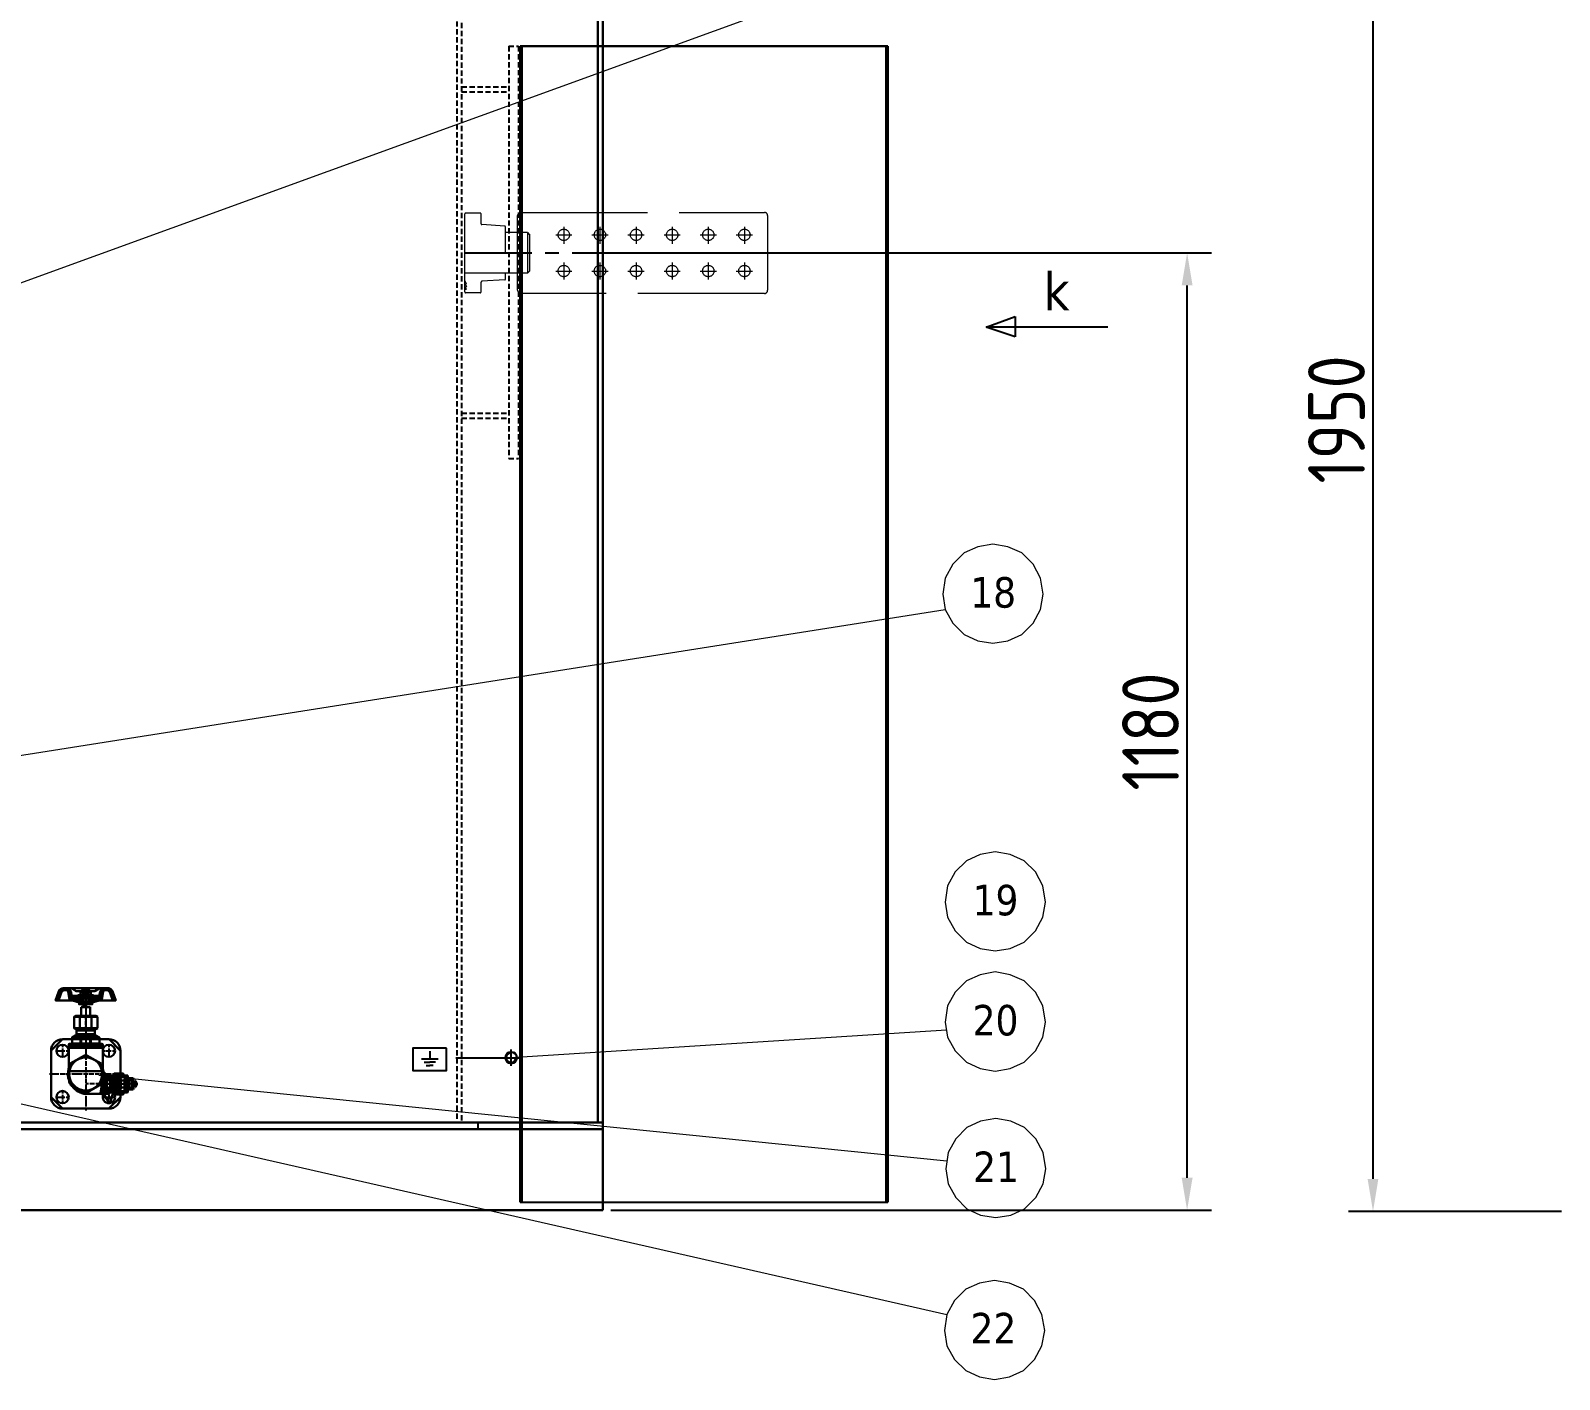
# Model space of a CAD drawing. Header units: millimetres. Extents: x 97339 to 122350, y -311274 to -152040.
# Drawn here: x 100223 to 102106, y -155415 to -153754 of the extents above; entities that cross this region are included whole.
import ezdxf

# ---------------------------------------------------------------- set-up
doc = ezdxf.new("R2010")
doc.units = ezdxf.units.MM
doc.header["$LTSCALE"] = 13
for name, pattern in [('ACAD_ISO02W100', [15, 12, -3]), ('CENTER', [50.8, 31.75, -6.35, 6.35, -6.35]), ('CENTERX2', [101.6, 63.5, -12.7, 12.7, -12.7]), ('DASHED', [0.75, 0.5, -0.25])]:
    doc.linetypes.add(name, pattern=pattern)
doc.layers.get('0').update_dxf_attribs({"color": 1, "linetype": 'CENTER'})
doc.layers.add('1', color=4, linetype='Continuous')
doc.layers.add('4虚线层', color=6, linetype='DASHED')
doc.layers.add('标注、文本', color=3, linetype='Continuous', lineweight=25)
doc.layers.add('铁心', color=3, linetype='Continuous', lineweight=0)
doc.styles.get("Standard").update_dxf_attribs({"font": 'gbenor.shx', "bigfont": 'gbcbig.shx'})
doc.styles.add('Tahoma$001', font='tahoma.ttf', dxfattribs={"height": 2.159784})
doc.dimstyles.new('1-15', dxfattribs={"dimscale": 20, "dimtxt": 3.5, "dimasz": 2, "dimexe": 1.5, "dimexo": 0.5, "dimgap": 0.5, "dimtad": 1, "dimtoh": 1, "dimdec": 1, "dimdsep": 46, "dimtxsty": 'Standard', "dimcen": 2.5, "dimclrd": 3, "dimclre": 3, "dimclrt": 3, "dimadec": 0, "dimazin": 2, "dimtfac": 1, "dimtdec": 1, "dimtmove": 0, "dimatfit": 2, "dimfxl": 1, "dimarcsym": 0})

# ---------------------------------------------------------------- blocks, each defined once
blk = doc.blocks.new('257561')
at = {"layer": '标注、文本'}
for p, q in [((851.69, 2214.09), (862.06, 2214.09)), ((856.87, 2219.06), (856.87, 2214.09)), ((853.4, 2212.22), (856.87, 2212.22)), ((854.71, 2210.17), (856.87, 2210.17)), ((860.35, 2212.22), (856.87, 2212.22)), ((859.04, 2210.17), (856.87, 2210.17))]:
    blk.add_line(p, q, dxfattribs=at)
blk = doc.blocks.new('A$C68737E7E')
at = {"layer": '1', "color": 1, "linetype": 'CENTERX2', "lineweight": -3, "ltscale": 0.1}
for p, q in [((44.7, 143.1), (44.7, 146.2)), ((44.7, 146.2), (44.7, 139.9)), ((44.7, 142.3), (44.7, 142.4)), ((44.7, 135.9), (44.7, 141.6)), ((44.7, 139.2), (44.7, 139.1)), ((44.7, 138.4), (44.7, 132.7)), ((44.7, 135.1), (44.7, 135.2)), ((44.7, 128.8), (44.7, 134.4)), ((44.7, 132), (44.7, 131.9)), ((44.7, 131.2), (44.7, 125.6)), ((44.7, 130.9), (44.7, 126.5)), ((44.7, 127.9), (44.7, 128)), ((44.7, 125.9), (44.7, 125.7)), ((44.7, 125), (44.7, 119.4)), ((44.7, 118.7), (44.7, 118.6)), ((44.7, 117.9), (44.7, 113.5)), ((44.7, 112.3), (44.7, 117.4)), ((44.7, 113.3), (44.7, 110.4)), ((44.7, 111.5), (44.7, 111.6)), ((44.7, 105.2), (44.7, 110.8)), ((44.7, 109.6), (44.7, 109.5)), ((44.7, 108.8), (44.7, 103.2)), ((44.7, 104.3), (44.7, 104.4)), ((44.7, 98.5), (44.7, 103.6)), ((44.7, 102.5), (44.7, 102.4)), ((44.7, 101.7), (44.7, 98.2)), ((44.7, 101.6), (44.7, 96)), ((44.7, 97.5), (44.7, 97.4)), ((44.7, 96.7), (44.7, 91.1)), ((44.7, 95.3), (44.7, 95.2)), ((44.7, 94.5), (44.7, 88.8)), ((16.2, 81.3), (16.2, 78.1)), ((16.2, 77.4), (16.2, 77.2)), ((16.2, 76.5), (16.2, 70.9)), ((44.7, 90.3), (44.7, 90.2)), ((44.7, 89.5), (44.7, 83.9)), ((44.7, 88.1), (44.7, 88)), ((44.7, 87.3), (44.7, 81.7)), ((44.7, 83.2), (44.7, 83.1)), ((44.7, 82.3), (44.7, 76.7)), ((44.7, 81), (44.7, 80.9)), ((44.7, 80.1), (44.7, 77.2)), ((44.7, 76), (44.7, 75.9)), ((73.2, 81.3), (73.2, 78.1)), ((73.2, 77.4), (73.2, 77.2)), ((73.2, 76.5), (73.2, 70.9)), ((8.6, 73.7), (11.9, 73.7)), ((12.5, 73.7), (12.7, 73.7)), ((13.4, 73.7), (19, 73.7)), ((16.2, 70.2), (16.2, 70.1)), ((16.2, 69.4), (16.2, 66.1)), ((19.7, 73.7), (19.8, 73.7)), ((20.5, 73.7), (23.8, 73.7)), ((44.7, 75.2), (44.7, 69.5)), ((44.7, 68.8), (44.7, 68.7)), ((44.7, 68), (44.7, 62.4)), ((44.7, 61.7), (44.7, 61.6)), ((44.7, 60.8), (44.7, 55.2)), ((65.6, 73.7), (68.8, 73.7)), ((69.5, 73.7), (69.7, 73.7)), ((70.4, 73.7), (76, 73.7)), ((73.2, 70.2), (73.2, 70.1)), ((73.2, 69.4), (73.2, 66.1)), ((76.7, 73.7), (76.8, 73.7)), ((77.5, 73.7), (80.8, 73.7)), ((0, 45.2), (4.5, 45.2)), ((5.2, 45.2), (5.3, 45.2)), ((6, 45.2), (11.7, 45.2)), ((12.4, 45.2), (12.5, 45.2)), ((13.2, 45.2), (18.8, 45.2)), ((19.5, 45.2), (19.7, 45.2)), ((20.4, 45.2), (26, 45.2)), ((26.7, 45.2), (26.8, 45.2)), ((27.5, 45.2), (33.2, 45.2)), ((33.9, 45.2), (34, 45.2)), ((34.7, 45.2), (40.3, 45.2)), ((41, 45.2), (41.2, 45.2)), ((41.9, 45.2), (47.5, 45.2)), ((44.7, 54.5), (44.7, 54.4)), ((44.7, 53.7), (44.7, 48)), ((44.7, 47.3), (44.7, 47.2)), ((44.7, 46.5), (44.7, 40.9)), ((44.7, 40.2), (44.7, 40.1)), ((44.7, 39.3), (44.7, 33.7)), ((48.2, 45.2), (48.3, 45.2)), ((49, 45.2), (54.7, 45.2)), ((55.4, 45.2), (55.5, 45.2)), ((56.2, 45.2), (61.8, 45.2)), ((62.6, 45.2), (62.7, 45.2)), ((63.4, 45.2), (69, 45.2)), ((69.3, 45.2), (73.7, 45.2)), ((69.7, 45.2), (69.8, 45.2)), ((70.5, 45.2), (76.2, 45.2)), ((76.9, 45.2), (77, 45.2)), ((77.7, 45.2), (83.3, 45.2)), ((84.1, 45.2), (84.2, 45.2)), ((84.9, 45.2), (89.4, 45.2)), ((16.2, 24.3), (16.2, 21.1)), ((16.2, 20.4), (16.2, 20.3)), ((16.2, 19.5), (16.2, 13.9)), ((44.7, 33), (44.7, 32.9)), ((48.3, 32.9), (44.7, 32.9)), ((44.7, 32.2), (44.7, 26.5)), ((44.7, 25.8), (44.7, 25.7)), ((44.7, 25), (44.7, 19.4)), ((49.1, 32.9), (49, 32.9)), ((55.5, 32.9), (49.9, 32.9)), ((56.3, 32.9), (56.2, 32.9)), ((62.7, 32.9), (57, 32.9)), ((63.5, 32.9), (63.4, 32.9)), ((69.8, 32.9), (64.2, 32.9)), ((70.1, 32.9), (76.5, 32.9)), ((70.7, 32.9), (70.5, 32.9)), ((77, 32.9), (71.4, 32.9)), ((73.2, 24.3), (73.2, 21.1)), ((73.2, 20.4), (73.2, 20.3)), ((73.2, 19.5), (73.2, 13.9)), ((77.2, 32.9), (77.3, 32.9)), ((77.8, 32.9), (77.7, 32.9)), ((81.7, 32.9), (77.9, 32.9)), ((78, 32.9), (83.6, 32.9)), ((84.2, 32.9), (78.5, 32.9)), ((82.5, 32.9), (82.4, 32.9)), ((88.9, 32.9), (83.2, 32.9)), ((84.4, 32.9), (84.5, 32.9)), ((85, 32.9), (84.9, 32.9)), ((85.2, 32.9), (90.8, 32.9)), ((89.3, 32.9), (85.7, 32.9)), ((89.7, 32.9), (89.6, 32.9)), ((96, 32.9), (90.4, 32.9)), ((91.5, 32.9), (91.7, 32.9)), ((92.4, 32.9), (98.7, 32.9)), ((96.9, 32.9), (96.8, 32.9)), ((103.2, 32.9), (97.6, 32.9)), ((104, 32.9), (103.9, 32.9)), ((108.5, 32.9), (104.7, 32.9)), ((8.6, 16.7), (11.9, 16.7)), ((12.5, 16.7), (12.7, 16.7)), ((13.4, 16.7), (19, 16.7)), ((16.2, 13.2), (16.2, 13.1)), ((16.2, 12.4), (16.2, 9.1)), ((19.7, 16.7), (19.8, 16.7)), ((20.5, 16.7), (23.8, 16.7)), ((44.7, 18.7), (44.7, 18.5)), ((44.7, 17.8), (44.7, 12.2)), ((44.7, 11.5), (44.7, 11.4)), ((44.7, 10.7), (44.7, 5)), ((44.7, 4.3), (44.7, 4.2)), ((44.7, 3.5), (44.7, 0)), ((65.6, 16.7), (68.8, 16.7)), ((69.5, 16.7), (69.7, 16.7)), ((70.4, 16.7), (76, 16.7)), ((73.2, 13.2), (73.2, 13.1)), ((73.2, 12.4), (73.2, 9.1)), ((76.7, 16.7), (76.8, 16.7)), ((77.5, 16.7), (80.8, 16.7))]:
    blk.add_line(p, q, dxfattribs=at)
at = {"layer": '标注、文本', "color": 4, "lineweight": 30}
for p, q in [((17.6, 150.8), (10.3, 143.5)), ((17, 150.8), (27.5, 150.8)), ((20.9, 150.8), (18.6, 148.5)), ((27.5, 150.8), (62.7, 150.8)), ((43.3, 150.8), (44.6, 150.8)), ((43.3, 150.8), (45.9, 150.8)), ((45.9, 150.8), (44.6, 150.8)), ((72.1, 150.8), (62.7, 150.8)), ((70, 150.8), (67.6, 148.4)), ((73.2, 150.7), (71, 148.5)), ((11.6, 147), (7.5, 135.8)), ((7.5, 135.8), (27.8, 135.8)), ((14.3, 144.2), (8.5, 138.4)), ((12.4, 139), (9.1, 135.8)), ((15.3, 147), (11.2, 135.8)), ((17.5, 148.5), (20.8, 148.5)), ((23.6, 150.2), (21.7, 148.3)), ((25.4, 148.8), (23.1, 146.5)), ((23.1, 146.6), (24.7, 137.2)), ((26.6, 146.6), (23.6, 143.7)), ((27.1, 143.9), (24.1, 140.9)), ((28.3, 141.8), (24.6, 138.1)), ((25.6, 136.3), (36.5, 133.4)), ((31.1, 141.3), (26, 136.2)), ((26.7, 146), (27.3, 142.7)), ((28.3, 141.8), (36.5, 140.4)), ((33.9, 140.8), (28.6, 135.5)), ((29.8, 141.5), (59.2, 141.5)), ((37.8, 141.5), (31.2, 134.8)), ((38.8, 147.3), (33.1, 147.3)), ((39.5, 139.9), (33.7, 134.2)), ((34.9, 142.4), (39.8, 142.4)), ((34.9, 142.4), (34.9, 141.5)), ((39.5, 136.6), (36.3, 133.5)), ((36.5, 141.5), (36.5, 140.4)), ((36.5, 133.4), (36.5, 131.1)), ((39.4, 133.3), (37.2, 131.1)), ((38.2, 145.7), (38.2, 142.8)), ((40, 141.6), (39.1, 140.8)), ((39.1, 140.8), (50.3, 140.8)), ((39.5, 141.5), (39.4, 131.1)), ((41, 141.5), (39.6, 140.2)), ((49.4, 146.1), (39.8, 146.1)), ((49.4, 142.4), (39.8, 142.4)), ((42.2, 148.5), (41, 147.3)), ((41, 147.3), (48, 147.3)), ((41, 147.3), (41, 146.1)), ((41, 141.5), (48.1, 141.5)), ((48.1, 141.5), (41, 141.5)), ((41, 141.5), (41, 131.1)), ((48.1, 141.5), (41, 131.1)), ((41, 141.5), (48.1, 131.1)), ((41.4, 145.7), (41.4, 142.8)), ((42, 148.2), (42, 146.1)), ((42, 142.7), (42, 142.4)), ((42.2, 148.5), (46.9, 148.5)), ((46.9, 148.5), (48, 147.3)), ((47.1, 148.2), (47.1, 146.1)), ((47.8, 145.7), (47.8, 142.8)), ((48, 147.3), (48, 146.1)), ((48.1, 141.5), (49.5, 140.2)), ((48.1, 141.5), (48.1, 131.1)), ((54.2, 142.4), (49.3, 142.4)), ((49.5, 140.2), (49.5, 131.1)), ((49.6, 141.5), (49.7, 131.1)), ((50.9, 141.5), (49.6, 140.2)), ((53.1, 140.5), (49.6, 137)), ((57.1, 141.1), (49.7, 133.7)), ((50.3, 147.3), (56, 147.3)), ((61.1, 141.9), (50.3, 131.1)), ((51, 145.7), (51, 142.8)), ((60.9, 141.8), (52.7, 140.4)), ((52.7, 141.5), (52.7, 140.4)), ((63.5, 136.3), (52.7, 133.4)), ((63.5, 136.3), (52.7, 133.4)), ((52.7, 133.4), (52.7, 131.1)), ((54.2, 142.4), (54.2, 141.5)), ((65.3, 142.9), (57.1, 134.6)), ((61.3, 135.8), (81.6, 135.8)), ((64.7, 138.9), (61.6, 135.8)), ((66.1, 146.9), (61.8, 142.5)), ((62.4, 146.4), (61.8, 142.7)), ((66.5, 150.6), (62.5, 146.6)), ((66, 146.6), (64.4, 137.2)), ((65.7, 144.6), (64.4, 137.2)), ((75.5, 149.7), (73.4, 147.6)), ((73.8, 147), (77.9, 135.8)), ((77, 148), (74.4, 145.3)), ((78, 145.7), (75.3, 143)), ((78.9, 143.3), (76.2, 140.6)), ((79.7, 140.9), (77, 138.2)), ((77.5, 147), (81.6, 135.8)), ((80.6, 138.5), (77.9, 135.8)), ((81.5, 136.1), (81.2, 135.8)), ((32.3, 116.6), (57.1, 116.6)), ((36.5, 131.1), (39.6, 131.1)), ((37.6, 115.5), (37.6, 101.6)), ((49.5, 131.1), (52.7, 131.1)), ((50.3, 127.7), (50.3, 116.6)), ((51.8, 115.5), (51.8, 101.6)), ((30.4, 101.6), (32.3, 100.5)), ((32.3, 100.5), (34.1, 100.5)), ((34.2, 99.8), (33.3, 98.9)), ((33.3, 98.9), (33.3, 94.4)), ((33.3, 98.9), (56.1, 98.9)), ((33.3, 94.4), (56.1, 94.4)), ((34.1, 100.5), (55.3, 100.5)), ((34.2, 100.5), (34.2, 99.8)), ((34.2, 99.8), (35, 99.8)), ((35, 100.5), (35, 99.8)), ((54.4, 100.5), (54.4, 99.8)), ((54.4, 99.8), (55.1, 99.8)), ((55.1, 100.5), (55.1, 99.8)), ((55.1, 99.8), (56.1, 98.9)), ((55.3, 100.5), (57.1, 100.5)), ((56.1, 98.9), (56.1, 94.4)), ((59, 101.6), (57.1, 100.5)), ((16.2, 88), (73.2, 88)), ((23.8, 81.2), (23.8, 78.7)), ((23.8, 78.7), (26.9, 78.7)), ((23.8, 78.7), (65.6, 78.7)), ((23.8, 78.7), (23.8, 77.3)), ((23.8, 77.3), (23.8, 52.9)), ((23.8, 77.3), (65.6, 77.3)), ((24.3, 81.2), (65.1, 81.2)), ((27.8, 82.5), (24.6, 82.2)), ((26.9, 78.7), (62.5, 78.7)), ((27.8, 82.5), (61.6, 82.5)), ((32.3, 92.7), (57.1, 92.7)), ((33, 91.5), (56.3, 91.5)), ((38.3, 90.1), (38.3, 82.5)), ((38.3, 90.1), (39.2, 90.1)), ((39.2, 90.1), (39.2, 82.5)), ((50.2, 90.1), (50.2, 82.5)), ((50.2, 90.1), (51.1, 90.1)), ((61.6, 82.5), (64.7, 82.2)), ((62.5, 78.7), (65.6, 78.7)), ((65.6, 81.2), (65.6, 78.7)), ((65.6, 78.7), (65.6, 77.3)), ((65.6, 77.3), (65.6, 52.9)), ((2, 73.7), (2, 16.7)), ((43.3, 68), (25.7, 57.9)), ((63.7, 57.9), (46.1, 68)), ((87.4, 73.7), (87.4, 45.7)), ((24.3, 55.4), (24.3, 35.1)), ((24.6, 48.8), (64.8, 48.8)), ((72.4, 45.2), (66, 38.8)), ((73.7, 44.3), (66, 36.7)), ((70.3, 45.2), (66.1, 41)), ((68.1, 45.2), (66.4, 43.5)), ((68, 37.9), (83.2, 37.9)), ((68, 37.9), (68, 34.8)), ((69.3, 37.9), (68, 36.5)), ((69.9, 37.7), (68.1, 36)), ((68.8, 37.8), (70.5, 36)), ((74, 42.6), (69.3, 37.9)), ((69.3, 37.9), (70.6, 36.6)), ((70.6, 37.9), (70.6, 27.9)), ((70.6, 37.9), (75.4, 36.9)), ((76.2, 42.6), (71.5, 37.9)), ((78.3, 42.6), (73.6, 37.9)), ((73.7, 45.2), (73.7, 42.6)), ((73.7, 43.3), (83.2, 43.3)), ((73.7, 42.6), (83.9, 42.6)), ((74.8, 43.3), (74, 42.6)), ((74.6, 38.6), (83.9, 38.6)), ((74.6, 38.6), (74.6, 27.2)), ((76.4, 38.6), (75.7, 37.9)), ((76.9, 43.3), (76.2, 42.6)), ((76.3, 37.9), (83.8, 37.9)), ((80.4, 42.6), (76.4, 38.6)), ((77, 38.6), (83.1, 38.6)), ((77, 38.6), (77, 27.2)), ((78.6, 38.6), (77.8, 37.9)), ((79.1, 43.3), (78.3, 42.6)), ((82.5, 42.6), (78.6, 38.6)), ((79.3, 43.5), (79.3, 22.2)), ((79.3, 43.5), (79.6, 43.3)), ((79.5, 43.3), (84.1, 43.3)), ((79.6, 45.4), (81.7, 43.3)), ((79.6, 43.3), (80.3, 42.6)), ((91, 45.7), (79.8, 45.7)), ((80.7, 38.6), (80, 37.9)), ((80.3, 42.6), (80.3, 23.2)), ((81.2, 43.3), (80.4, 42.6)), ((84.1, 42), (80.7, 38.6)), ((81.4, 45.7), (83.8, 43.3)), ((81.7, 43.3), (82.4, 42.6)), ((82.8, 38.6), (82.1, 37.9)), ((83.2, 43.3), (82.5, 42.6)), ((84.1, 39.9), (82.8, 38.6)), ((83.1, 38.6), (83.8, 37.9)), ((83.1, 38.6), (83.1, 27.2)), ((83.2, 43.3), (84.1, 42.4)), ((84.1, 38.8), (83.2, 37.9)), ((83.2, 37.9), (83.2, 27.9)), ((83.6, 45.7), (85.5, 43.8)), ((83.8, 43.3), (84.1, 43.1)), ((83.8, 37.9), (87.2, 37.9)), ((83.8, 37.9), (83.8, 27.9)), ((85.3, 43.8), (84.1, 42.7)), ((84.8, 43.8), (84.1, 43.1)), ((84.1, 43.8), (84.1, 21.9)), ((84.1, 43.8), (86, 43.8)), ((84.1, 43), (85.2, 41.9)), ((84.1, 42.5), (84.7, 42)), ((84.1, 42.4), (84.1, 38.8)), ((84.1, 38.8), (84.1, 27)), ((85.5, 43.6), (84.2, 42.3)), ((84.2, 43.3), (85.5, 42)), ((84.4, 43.6), (85.7, 42.2)), ((85.8, 43.5), (84.4, 42.1)), ((84.7, 43.7), (85.9, 42.5)), ((85.9, 43.2), (84.7, 42)), ((85, 43.8), (86, 42.8)), ((86, 42.8), (85.1, 41.9)), ((85.7, 45.7), (89.7, 41.7)), ((86, 43.8), (86, 21.9)), ((86, 43.3), (87.6, 41.7)), ((94.5, 41.7), (86, 41.7)), ((87.9, 41.7), (87.2, 40.5)), ((87.2, 40.5), (87.2, 25.3)), ((87.8, 45.7), (91.9, 41.7)), ((92.3, 41.7), (87.9, 41.7)), ((90, 45.7), (91.2, 44.5)), ((91, 45.7), (91.2, 45.5)), ((91.2, 45.5), (91.2, 43.5)), ((91.2, 43.5), (91.4, 43.3)), ((96.3, 43.3), (91.4, 43.3)), ((92.3, 41.7), (92.9, 40.5)), ((92.4, 43.3), (94, 41.7)), ((92.9, 40.5), (92.9, 25.3)), ((94.5, 43.3), (96.4, 41.4)), ((94.5, 41.7), (94.5, 37.6)), ((94.5, 41.7), (94.5, 24.1)), ((94.5, 41.1), (98, 37.6)), ((94.5, 39), (95.9, 37.6)), ((96.3, 43.3), (96.4, 43.1)), ((96.4, 43.1), (96.4, 39.9)), ((96.4, 39.9), (96.6, 39.8)), ((103, 39.8), (96.6, 39.8)), ((98, 39.8), (100.2, 37.6)), ((100.2, 39.8), (103.6, 36.4)), ((102.3, 39.8), (103.6, 38.5)), ((103, 39.8), (103.6, 38.8)), ((103.6, 38.8), (103.6, 35)), ((25.7, 32.6), (43.3, 22.5)), ((44.7, 20.5), (73.7, 20.5)), ((70, 27.9), (62.6, 20.5)), ((68, 28), (64.7, 24.7)), ((72.1, 27.9), (64.8, 20.5)), ((68, 30.1), (65.8, 27.9)), ((68, 36.5), (66.1, 34.7)), ((67.5, 34.3), (66.1, 34.3)), ((67.5, 31.5), (66.2, 31.5)), ((67.2, 31.5), (66.2, 30.4)), ((74.3, 27.9), (66.9, 20.5)), ((67.5, 34.3), (67.5, 31.5)), ((68, 36.7), (69.4, 35.2)), ((68, 34.8), (68, 31)), ((68, 31), (68, 27.9)), ((69, 30.5), (68, 29.5)), ((69.6, 30.5), (68, 28.9)), ((68, 29.6), (69.7, 27.9)), ((68, 29), (69.1, 27.9)), ((68, 27.9), (83.2, 27.9)), ((68.1, 37.2), (69.9, 35.4)), ((68.2, 35.8), (68.6, 35.4)), ((70.1, 30.3), (68.2, 28.4)), ((68.2, 30), (70.1, 28.1)), ((70.2, 37.5), (68.3, 35.6)), ((68.4, 37.5), (70.3, 35.6)), ((70.4, 30), (68.5, 28.1)), ((68.6, 30.3), (70.4, 28.5)), ((70.5, 37.1), (68.7, 35.3)), ((69, 30.5), (70.6, 28.9)), ((70.6, 29.5), (69, 27.9)), ((75.7, 27.2), (69.1, 20.5)), ((70.6, 36.6), (69.2, 35.2)), ((70.6, 28.9), (69.6, 27.9)), ((69.7, 30.5), (70.6, 29.6)), ((70.6, 36.5), (70.6, 29.2)), ((75.4, 28.8), (70.6, 27.9)), ((73.7, 23), (71.2, 20.5)), ((73.7, 20.9), (73.3, 20.5)), ((73.7, 23.2), (83.9, 23.2)), ((73.7, 23.2), (73.7, 20.5)), ((73.8, 23.2), (73.7, 23)), ((73.7, 22.4), (83.2, 22.4)), ((77.8, 27.2), (73.8, 23.2)), ((74.6, 27.2), (83.9, 27.2)), ((76, 23.2), (75.2, 22.4)), ((76.4, 27.9), (75.7, 27.2)), ((80, 27.2), (76, 23.2)), ((76.3, 27.9), (83.8, 27.9)), ((77, 27.2), (83.1, 27.2)), ((78.1, 23.2), (77.3, 22.4)), ((78.5, 27.9), (77.8, 27.2)), ((82.1, 27.2), (78.1, 23.2)), ((80.3, 23.2), (79.3, 22.2)), ((79.3, 22.2), (79.3, 20.5)), ((79.3, 22.2), (81.5, 20)), ((79.3, 20.5), (79.8, 20)), ((80.2, 23.2), (79.5, 22.4)), ((79.5, 22.4), (84.1, 22.4)), ((91, 20), (79.8, 20)), ((80.7, 27.9), (80, 27.2)), ((84.1, 27), (80.2, 23.2)), ((80.3, 23.2), (84.1, 23.2)), ((80.5, 23.2), (81.2, 22.4)), ((81.2, 22.4), (83.6, 20)), ((82.4, 23.2), (81.6, 22.4)), ((82.8, 27.9), (82.1, 27.2)), ((84.1, 24.9), (82.4, 23.2)), ((82.6, 23.2), (83.4, 22.4)), ((83.8, 27.9), (83.1, 27.2)), ((83.2, 27.9), (84.1, 27)), ((84.1, 23.4), (83.2, 22.4)), ((83.4, 22.4), (85.7, 20)), ((83.8, 27.9), (87.2, 27.9)), ((84.1, 27), (84.1, 23.4)), ((84.9, 23.9), (84.1, 23)), ((85.3, 23.8), (84.1, 22.6)), ((84.1, 23), (85.1, 21.9)), ((84.1, 21.9), (86, 21.9)), ((84.2, 23.3), (85.4, 22)), ((84.2, 22.4), (84.5, 22.1)), ((85.6, 23.7), (84.3, 22.3)), ((84.3, 23.6), (85.7, 22.2)), ((85.8, 23.4), (84.5, 22.1)), ((84.6, 23.7), (85.9, 22.5)), ((85.9, 23.2), (84.8, 22)), ((84.9, 23.9), (86, 22.8)), ((86, 22.8), (85.2, 22)), ((85.4, 23.8), (85.9, 23.3)), ((94.5, 24.1), (86, 24.1)), ((86, 24.1), (90, 20)), ((86, 21.9), (87.9, 20)), ((87.2, 25.3), (87.9, 24.1)), ((87.4, 20), (87.4, 16.7)), ((92.3, 37.3), (87.9, 37.3)), ((88.1, 24.1), (91.2, 21)), ((90.3, 24.1), (91.9, 22.4)), ((91.2, 20.2), (91, 20)), ((91.4, 22.4), (91.2, 22.2)), ((91.2, 22.2), (91.2, 20.2)), ((96.3, 22.4), (91.4, 22.4)), ((92.4, 24.1), (94, 22.4)), ((95.3, 36.2), (92.9, 36.2)), ((95.3, 29.6), (92.9, 29.6)), ((101.7, 37.6), (94.5, 37.6)), ((101.7, 28.1), (94.5, 28.1)), ((94.5, 26.2), (96.4, 24.3)), ((94.5, 24.1), (96.2, 22.4)), ((94.8, 28.1), (96.9, 26)), ((95.8, 36.7), (95.3, 36.2)), ((95.3, 36.2), (95.3, 29.6)), ((95.3, 36.2), (98.2, 36.2)), ((95.3, 29.6), (95.8, 29.1)), ((95.3, 29.6), (98.2, 29.6)), ((95.8, 36.7), (97.7, 36.7)), ((95.8, 29.1), (97.7, 29.1)), ((96.4, 22.6), (96.3, 22.4)), ((96.6, 26), (96.4, 25.8)), ((96.4, 25.8), (96.4, 22.6)), ((103, 26), (96.6, 26)), ((96.9, 28.1), (99, 26)), ((97.7, 36.7), (98.2, 36.2)), ((98.2, 29.6), (97.7, 29.1)), ((98.2, 36.2), (98.2, 29.6)), ((99, 28.1), (101.1, 26)), ((101.1, 28.1), (103.1, 26.2)), ((101.7, 37.6), (101.7, 28.1)), ((101.7, 36.2), (104.9, 32.9)), ((101.7, 34), (102.8, 32.9)), ((101.7, 31.9), (103.6, 30)), ((101.7, 29.7), (103.6, 27.8)), ((102.8, 32.9), (104.9, 30.7)), ((103.6, 27), (103, 26)), ((105.7, 35), (103.6, 35)), ((105.7, 30.7), (103.6, 30.7)), ((103.6, 30.7), (103.6, 27)), ((104.9, 35), (107.1, 32.9)), ((104.9, 32.9), (107, 30.8)), ((106.1, 36.7), (105.7, 36.7)), ((105.7, 36.7), (105.7, 35)), ((105.7, 36.4), (106.9, 35.2)), ((105.7, 30.7), (105.7, 29.1)), ((105.7, 30), (106.3, 29.4)), ((105.7, 29.1), (106.1, 29.1)), ((106.1, 36.7), (107.8, 33.4)), ((107.8, 32.4), (106.1, 29.1)), ((107.1, 32.9), (107.7, 32.2)), ((107.8, 33.4), (107.8, 32.4)), ((16.2, 2.5), (73.2, 2.5))]:
    blk.add_line(p, q, dxfattribs=at)
for points in [[(79.7, 140.9), (79.2, 142.3), (78.9, 143.3), (78, 145.7), (77.5, 147), (77, 148), (75.5, 149.7), (73.2, 150.7), (17, 150.8), (15.3, 150.5), (13.7, 149.7), (12.4, 148.5), (11.6, 147), (10.3, 143.5), (9.9, 142.3), (8.5, 138.4), (7.5, 135.8), (27.8, 135.8), (28.6, 135.5), (33.7, 134.2), (36.3, 133.5), (36.5, 133.4), (36.5, 131.1), (50.3, 131.1), (52.7, 131.1), (52.7, 133.4), (57.1, 134.6), (61.3, 135.8), (81.6, 135.8), (81.5, 136.1), (80.6, 138.5), (79.7, 140.9)], [(17, 150.8), (11.7, 147.2), (11.6, 147)], [(26.7, 146), (21.3, 150.8), (21, 150.8)], [(31.2, 148.3), (26.6, 150.8), (26.4, 150.8)], [(43.3, 150.8), (41.1, 149.3), (41, 149.1)], [(48.1, 149.1), (46.1, 150.8), (45.9, 150.8)], [(62.7, 150.8), (58.1, 148.5), (57.9, 148.3)], [(68.1, 150.8), (62.4, 146.2), (62.4, 146)], [(77.5, 147), (72.3, 150.8), (72.1, 150.8)], [(17.5, 148.5), (15.4, 147.2), (15.3, 147)], [(23.1, 146.6), (21.1, 148.5), (20.8, 148.5)], [(24.7, 137.2), (25.5, 136.4), (25.6, 136.3)], [(27.3, 142.7), (28.1, 141.8), (28.3, 141.8)], [(31.2, 148.3), (32.9, 147.3), (33.1, 147.3)], [(41.4, 145.7), (38.4, 145.8), (38.2, 145.7)], [(38.2, 142.8), (41.2, 142.7), (41.4, 142.8)], [(38.8, 147.3), (40.9, 148.8), (41, 149.1)], [(39.6, 140.2), (39.6, 131.1), (49.5, 131.1)], [(40, 141.6), (49.4, 141.6), (50.3, 140.8)], [(47.8, 145.7), (41.6, 145.7), (41.4, 145.7)], [(41.4, 142.8), (47.6, 142.7), (47.8, 142.8)], [(51, 145.7), (48, 145.8), (47.8, 145.7)], [(47.8, 142.8), (50.8, 142.7), (51, 142.8)], [(48.1, 149.1), (50.1, 147.3), (50.3, 147.3)], [(56, 147.3), (57.8, 148.2), (57.9, 148.3)], [(60.9, 141.8), (61.8, 142.6), (61.8, 142.7)], [(63.5, 136.3), (64.4, 137.1), (64.4, 137.2)], [(73.8, 147), (71.9, 148.5), (71.7, 148.5), (68.3, 148.5), (66.1, 146.8), (66, 146.6)], [(56.1, 98.9), (55.1, 99.8), (55.1, 100.5), (57.1, 100.5), (58.1, 101.1), (59, 101.6), (59, 115.5), (58.1, 116), (57.1, 116.6), (32.3, 116.6), (31.3, 116), (30.4, 115.5), (30.4, 101.6), (31.3, 101.1), (32.3, 100.5), (34.2, 100.5), (34.2, 99.8), (34.1, 99.7), (33.3, 98.9), (33.3, 94.4), (33.2, 93.7), (32.8, 93.2), (32.3, 92.7), (27.8, 90.1), (27.8, 82.5), (23.8, 81.2), (23.8, 78.7), (65.6, 78.7), (64.7, 82.2), (61.6, 82.5), (61.6, 90.1), (57.1, 92.7), (56.6, 93), (56.3, 93.4), (56.2, 93.9), (56.1, 94.4), (56.1, 98.9)], [(32.3, 116.6), (30.4, 115.5), (30.4, 101.6)], [(37.6, 115.5), (30.6, 115.7), (30.4, 115.5)], [(51.8, 115.5), (37.8, 115.6), (37.6, 115.5)], [(39.1, 127.4), (48.7, 127.5), (50.3, 127.7)], [(39.1, 127.4), (39.1, 116.6), (50.3, 116.6)], [(59, 115.5), (52, 115.7), (51.8, 115.5)], [(57.1, 116.6), (59, 115.5), (59, 101.6)], [(30.4, 101.6), (37.4, 101.5), (37.6, 101.6), (51.6, 101.5), (51.8, 101.6), (58.8, 101.5), (59, 101.6)], [(32.3, 92.7), (33.3, 94.2), (33.3, 94.4)], [(56.1, 94.4), (56.9, 92.8), (57.1, 92.7)], [(16.2, 88), (2, 73.9), (2, 73.7)], [(24.6, 82.2), (23.8, 81.3), (23.8, 81.2)], [(32.3, 92.7), (27.8, 90.1), (27.8, 82.5)], [(38.3, 90.1), (28, 90.2), (27.8, 90.1)], [(50.2, 90.1), (39.4, 90.2), (39.2, 90.1)], [(61.6, 90.1), (51.3, 90.2), (51.1, 90.1), (51.1, 82.5)], [(57.1, 92.7), (61.6, 90.1), (61.6, 82.5)], [(65.6, 81.2), (64.9, 82.1), (64.7, 82.2)], [(87.4, 73.7), (73.4, 88), (73.2, 88)], [(25.7, 57.9), (24.4, 55.6), (24.3, 55.4)], [(46.1, 68), (43.5, 68), (43.3, 68)], [(46.1, 68), (43.5, 68), (43.3, 68)], [(65.1, 55.4), (63.8, 57.7), (63.7, 57.9)], [(23.6, 51.7), (23.8, 52.9), (23.8, 52.9)], [(23.6, 51.7), (24.2, 37), (24.3, 36.8)], [(46.1, 22.5), (63.7, 32.6), (65, 34.9), (65.1, 35.1), (65.1, 55.4)], [(67, 46.4), (63, 21.6), (62.4, 20.5)], [(65.6, 52.9), (65.7, 51.8), (65.8, 51.7)], [(66.5, 47.8), (65.8, 51.5), (65.8, 51.7)], [(66.5, 47.8), (69.1, 45.2), (69.3, 45.2)], [(77, 38.6), (75.4, 36.9), (75.4, 28.8), (77, 27.2)], [(79.8, 45.7), (79.3, 45.2), (79.3, 43.5)], [(79.3, 43.5), (80.3, 42.6), (84.1, 42.6)], [(87.6, 41.1), (87.8, 37.5), (87.9, 37.3)], [(92.3, 37.3), (92.7, 40.9), (92.6, 41.1)], [(24.3, 35.1), (25.6, 32.8), (25.7, 32.6)], [(26.5, 32.1), (42.5, 20.7), (42.7, 20.6)], [(42.7, 20.6), (46.5, 20.6), (46.7, 20.6)], [(43.3, 22.5), (45.9, 22.5), (46.1, 22.5)], [(66.6, 20.5), (74.1, 9.2), (74.3, 9.2), (78.5, 22.1), (78.2, 22.4)], [(67.5, 34.3), (68, 34.7), (68, 34.8)], [(68, 31), (67.6, 31.5), (67.5, 31.5)], [(87.9, 28.5), (87.5, 24.8), (87.6, 24.6)], [(87.9, 37.3), (87.8, 28.7), (87.9, 28.5)], [(92.6, 24.6), (92.4, 28.3), (92.3, 28.5), (87.9, 28.5)], [(92.9, 25.3), (92.3, 24.1), (87.9, 24.1)], [(92.3, 28.5), (92.3, 37), (92.3, 37.3)], [(2, 16.7), (16, 2.5), (16.2, 2.5)], [(73.2, 2.5), (87.4, 16.5), (87.4, 16.7)]]:
    blk.add_lwpolyline(points, dxfattribs=at)
for centre, radius in [((16.2, 73.7), 7.56), ((73.2, 73.7), 7.56), ((44.7, 45.2), 20.4), ((69.3, 36.6), 1.31), ((85, 42.9), 0.926), ((16.2, 16.7), 7.56), ((69.3, 29.2), 1.31), ((85, 22.9), 0.926)]:
    blk.add_circle(centre, radius, dxfattribs=at)
for points in [[(16.8, 150.8), (14.5, 150.7), (12.6, 149.3), (11.7, 147.2)], [(72.1, 150.8), (53.7, 150.8), (35.4, 150.8), (17, 150.8)], [(26.7, 146.2), (26.1, 148.8), (23.9, 150.7), (21.3, 150.8)], [(31, 148.5), (30, 149.9), (28.4, 150.7), (26.6, 150.8)], [(43, 150.8), (42.1, 150.6), (41.4, 150.2), (41.1, 149.3)], [(48, 149.3), (47.6, 150.2), (47.1, 150.6), (46.1, 150.8)], [(62.5, 150.8), (60.7, 150.7), (59.1, 149.9), (58.1, 148.5)], [(67.9, 150.8), (65.2, 150.6), (63, 148.9), (62.4, 146.2)], [(77.4, 147.2), (76.5, 149.3), (74.6, 150.7), (72.3, 150.8)], [(17.2, 148.5), (16.3, 148.3), (15.8, 148), (15.4, 147.2)], [(23.1, 146.8), (22.8, 147.7), (22, 148.4), (21.1, 148.5)], [(24.8, 137.1), (25, 136.7), (25, 136.6), (25.5, 136.4)], [(27.3, 142.6), (27.6, 142.1), (27.6, 142.1), (28.1, 141.8)], [(31.3, 148.2), (31.5, 147.7), (32.4, 147.3), (32.9, 147.3)], [(41.2, 145.8), (40.3, 146.2), (39.3, 146.2), (38.4, 145.8)], [(38.4, 142.7), (39.3, 142.3), (40.3, 142.3), (41.2, 142.7)], [(39, 147.3), (39.8, 147.4), (40.7, 148.1), (40.9, 148.8)], [(47.6, 145.7), (45.6, 146.2), (43.6, 146.2), (41.6, 145.7)], [(41.6, 142.7), (43.6, 142.3), (45.6, 142.2), (47.6, 142.7)], [(50.8, 145.8), (49.9, 146.2), (48.9, 146.2), (48, 145.8)], [(48, 142.7), (48.9, 142.3), (49.9, 142.3), (50.8, 142.7)], [(48.2, 148.8), (48.5, 148), (49.3, 147.4), (50.1, 147.3)], [(56.2, 147.3), (56.8, 147.3), (57.5, 147.7), (57.8, 148.2)], [(61, 141.8), (61.4, 142), (61.6, 142.2), (61.8, 142.6)], [(63.6, 136.4), (64, 136.5), (64.2, 136.8), (64.4, 137.1)], [(68.1, 148.5), (67.1, 148.4), (66.3, 147.7), (66.1, 146.8)], [(73.7, 147.2), (73.3, 148), (72.8, 148.3), (71.9, 148.5)], [(37.4, 115.7), (35.3, 116.9), (32.7, 116.9), (30.6, 115.7)], [(37.2, 131.1), (41.6, 131.1), (46, 131.1), (50.3, 131.1)], [(51.6, 115.6), (47.2, 117), (42.2, 117), (37.8, 115.6)], [(40.1, 128), (44, 130.1), (45, 127.5), (48.7, 127.5)], [(58.8, 115.7), (56.6, 117), (54.1, 116.9), (52, 115.7)], [(30.6, 101.5), (32.7, 100.1), (35.3, 100.1), (37.4, 101.5)], [(32.5, 92.8), (32.9, 93.1), (33.2, 93.7), (33.3, 94.2)], [(37.8, 101.5), (42.3, 100.1), (47.1, 100.1), (51.6, 101.5)], [(52, 101.5), (54.1, 100.2), (56.7, 100.1), (58.8, 101.5)], [(56.1, 94.2), (56.2, 93.7), (56.4, 93.1), (56.9, 92.8)], [(16, 88), (8.3, 87.9), (2, 81.6), (2, 73.9)], [(24.6, 82.2), (24.2, 82.1), (23.8, 81.7), (23.8, 81.2)], [(24.5, 82.1), (24.2, 82.1), (23.8, 81.7), (23.8, 81.3)], [(38.1, 90.2), (34.9, 91.9), (31.2, 91.9), (28, 90.2)], [(50, 90.2), (46.6, 91.9), (42.8, 91.9), (39.4, 90.2)], [(61.4, 90.2), (58.2, 91.9), (54.5, 91.9), (51.3, 90.2)], [(65.6, 81.2), (65.5, 81.7), (65.3, 82), (64.7, 82.2)], [(65.6, 81.3), (65.6, 81.7), (65.2, 82), (64.9, 82.1)], [(87.4, 73.9), (87.3, 81.6), (81.1, 87.8), (73.4, 88)], [(25.6, 57.7), (25.2, 57), (24.7, 56.2), (24.4, 55.6)], [(45.9, 68), (45.1, 68), (44.3, 68), (43.5, 68)], [(45.9, 68), (45.1, 68), (44.3, 68), (43.5, 68)], [(65, 55.6), (64.6, 56.3), (64.2, 57), (63.8, 57.7)], [(23.6, 51.5), (22.4, 46.7), (22.6, 41.7), (24.2, 37)], [(23.7, 51.8), (23.7, 52.1), (23.8, 52.6), (23.8, 52.9)], [(66.3, 43.3), (64.9, 34.1), (68.5, 30.6), (63, 21.6)], [(65.6, 52.9), (65.6, 52.6), (65.6, 52.1), (65.7, 51.8)], [(66.5, 48), (66.3, 49.2), (66.1, 50.3), (65.8, 51.5)], [(66.5, 47.6), (66.7, 46.3), (67.8, 45.3), (69.1, 45.2)], [(87.5, 40.9), (87.1, 39.8), (87.2, 38.5), (87.8, 37.5)], [(92.4, 37.5), (93, 38.5), (93.1, 39.8), (92.7, 40.9)], [(24.4, 34.9), (24.7, 34.2), (25.2, 33.4), (25.6, 32.8)], [(26.6, 32), (30.1, 26.3), (36, 22.1), (42.5, 20.7)], [(42.9, 20.6), (44, 20.4), (45.4, 20.4), (46.5, 20.6)], [(43.5, 22.5), (44.3, 22.4), (45.1, 22.4), (45.9, 22.5)], [(66.4, 20.2), (63.7, 14.7), (68, 8.5), (74.1, 9.2)], [(63.8, 32.8), (64.2, 33.5), (64.6, 34.2), (65, 34.9)], [(67.6, 34.3), (67.8, 34.3), (67.9, 34.5), (68, 34.7)], [(68, 31), (67.8, 31.4), (67.9, 31.3), (67.6, 31.5)], [(74.5, 9.3), (80.6, 10.3), (82.9, 17.8), (78.5, 22.1)], [(87.8, 37), (87, 34.3), (87.1, 31.5), (87.8, 28.7)], [(87.8, 28.3), (87.2, 27.2), (87, 26), (87.5, 24.8)], [(92.3, 28.7), (93.1, 31.2), (93.2, 34.5), (92.3, 37)], [(92.7, 24.8), (93.1, 25.9), (93, 27.3), (92.4, 28.3)], [(2, 16.5), (2, 8.8), (8.3, 2.6), (16, 2.5)], [(73.4, 2.5), (81.1, 2.6), (87.3, 8.8), (87.4, 16.5)]]:
    blk.add_open_spline(points, degree=3, dxfattribs=at)
blk = doc.blocks.new('*D538')
at = {"layer": 'Defpoints', "color": 0, "transparency": 16777216}
for p in [(101876.4, -153257.1), (102118.5, -153257.1), (102118.5, -155208.4)]:
    blk.add_point(p, dxfattribs=at)
at = {"layer": '标注、文本', "color": 3, "lineweight": -2, "transparency": 16777216}
for p, q in [((102108.5, -153257.1), (101846.4, -153257.1)), ((101876.4, -155168.4), (101876.4, -153297.1)), ((102108.5, -155208.4), (101846.4, -155208.4))]:
    blk.add_line(p, q, dxfattribs=at)
at = {"layer": '标注、文本', "color": 3, "transparency": 16777216}
for points in [[(101869.7, -153297.1), (101883, -153297.1), (101876.4, -153257.1)], [(101869.7, -155168.4), (101883, -155168.4), (101876.4, -155208.4)]]:
    blk.add_solid(points, dxfattribs=at)
at = {"layer": '标注、文本', "color": 3, "transparency": 16777216, "insert": (101831.4, -154232.8), "char_height": 70, "attachment_point": 5, "rotation": 90}
blk.add_mtext('1950', dxfattribs=at)
blk = doc.blocks.new('*D577')
at = {"layer": 'Defpoints', "color": 0, "transparency": 16777216}
for p in [(100927.5, -154027.6), (101647.4, -154027.6), (100927.6, -155207)]:
    blk.add_point(p, dxfattribs=at)
at = {"layer": '标注、文本', "color": 3, "lineweight": -2, "transparency": 16777216}
for p, q in [((100937.5, -154027.6), (101677.4, -154027.6)), ((101647.4, -155167), (101647.4, -154067.6)), ((100937.6, -155207), (101677.4, -155207))]:
    blk.add_line(p, q, dxfattribs=at)
at = {"layer": '标注、文本', "color": 3, "transparency": 16777216}
for points in [[(101640.7, -154067.6), (101654.1, -154067.6), (101647.4, -154027.6)], [(101640.7, -155167), (101654.1, -155167), (101647.4, -155207)]]:
    blk.add_solid(points, dxfattribs=at)
at = {"layer": '标注、文本', "color": 3, "transparency": 16777216, "insert": (101602.4, -154617.3), "char_height": 70, "attachment_point": 5, "rotation": 90}
blk.add_mtext('1180', dxfattribs=at)

msp = doc.modelspace()

# ---------------------------------------------------------------- linework, layer by layer
at = {"color": 2, "linetype": 'ACAD_ISO02W100', "lineweight": 13}
for p, q in [((100757.605, -154074.422), (100757.605, -153979.664)), ((100776.605, -153978.664), (100758.605, -153978.664)), ((100777.605, -153991.729), (100777.605, -153979.664)), ((100822.605, -154002.666), (100822.605, -153981.664)), ((100822.605, -154002.664), (100822.605, -153981.664)), ((100826.605, -153977.664), (101126.605, -153977.631)), ((100826.605, -153977.664), (100928.661, -153977.664)), ((101130.605, -153981.631), (101130.605, -154073.631)), ((100806.671, -153994.602), (100778.538, -153992.726)), ((100807.605, -154027.687), (100807.605, -153995.6)), ((100834.605, -154002.664), (100807.605, -154002.664)), ((100822.605, -154052.665), (100822.605, -154002.664)), ((100834.605, -154002.664), (100834.596, -154052.664)), ((100834.605, -154002.664), (100837.605, -154005.664)), ((100834.605, -154007.666), (100834.605, -154047.666)), ((100837.596, -154049.664), (100837.605, -154005.664)), ((100869.515, -154005.414), (100889.515, -154005.414)), ((100879.515, -153995.414), (100879.515, -154015.414)), ((100879.515, -153995.695), (100879.515, -154016.361)), ((100914.015, -154005.414), (100934.015, -154005.414)), ((100924.015, -153995.414), (100924.015, -154015.414)), ((100924.015, -153995.695), (100924.015, -154016.361)), ((100958.515, -154005.414), (100978.515, -154005.414)), ((100968.515, -153995.414), (100968.515, -154015.414)), ((100968.515, -153995.695), (100968.515, -154016.361)), ((101003.015, -154005.414), (101023.015, -154005.414)), ((101013.015, -153995.414), (101013.015, -154015.414)), ((101013.015, -153995.695), (101013.015, -154016.361)), ((101047.515, -154005.414), (101067.515, -154005.414)), ((101057.515, -153995.414), (101057.515, -154015.414)), ((101057.515, -153995.695), (101057.515, -154016.361)), ((101092.015, -154005.414), (101112.015, -154005.414)), ((101102.015, -153995.414), (101102.015, -154015.414)), ((101102.015, -153995.695), (101102.015, -154016.361)), ((100879.505, -154039.581), (100879.505, -154060.247)), ((100879.505, -154039.914), (100879.505, -154059.914)), ((100924.005, -154039.581), (100924.005, -154060.247)), ((100924.005, -154039.914), (100924.005, -154059.914)), ((100968.505, -154039.581), (100968.505, -154060.247)), ((100968.505, -154039.914), (100968.505, -154059.914)), ((101013.005, -154039.581), (101013.005, -154060.247)), ((101013.005, -154039.914), (101013.005, -154059.914)), ((101057.505, -154039.581), (101057.505, -154060.247)), ((101057.505, -154039.914), (101057.505, -154059.914)), ((101102.005, -154039.581), (101102.005, -154060.247)), ((101102.005, -154039.914), (101102.005, -154059.914)), ((100834.605, -154052.664), (100757.605, -154052.664)), ((100758.605, -154064.519), (100758.605, -154063.664)), ((100758.605, -154064.519), (100759.542, -154065.346)), ((100759.542, -154065.346), (100758.605, -154066.26)), ((100758.605, -154067.457), (100758.605, -154066.26)), ((100777.605, -154075.664), (100777.605, -154063.6)), ((100806.671, -154060.726), (100778.538, -154062.602)), ((100807.605, -154059.729), (100807.605, -154052.664)), ((100822.605, -154073.664), (100822.605, -154052.665)), ((100822.605, -154073.664), (100822.605, -154052.665)), ((100834.596, -154052.664), (100837.596, -154049.664)), ((100869.505, -154049.914), (100889.505, -154049.914)), ((100914.005, -154049.914), (100934.005, -154049.914)), ((100958.505, -154049.914), (100978.505, -154049.914)), ((101003.005, -154049.914), (101023.005, -154049.914)), ((101047.505, -154049.914), (101067.505, -154049.914)), ((101092.005, -154049.914), (101112.005, -154049.914)), ((100759.542, -154072.265), (100757.605, -154073.179)), ((100757.605, -154075.664), (100757.605, -154073.179)), ((100758.605, -154067.457), (100759.542, -154068.284)), ((100759.542, -154068.284), (100758.605, -154069.197)), ((100758.605, -154071.438), (100758.605, -154069.197)), ((100758.605, -154071.438), (100759.542, -154072.265)), ((100776.605, -154076.664), (100758.605, -154076.664)), ((101126.605, -154077.631), (100826.605, -154077.664)), ((100928.777, -154077.664), (100826.605, -154077.664))]:
    msp.add_line(p, q, dxfattribs=at)
for centre in [(100879.515, -154005.414), (100924.015, -154005.414), (100968.515, -154005.414), (101013.015, -154005.414), (101057.515, -154005.414), (101102.015, -154005.414), (100879.505, -154049.914), (100924.005, -154049.914), (100968.505, -154049.914), (101013.005, -154049.914), (101057.505, -154049.914), (101102.005, -154049.914)]:
    msp.add_circle(centre, 7, dxfattribs=at)
for centre, radius, start, end in [((100758.605, -153979.664), 1, 90, 180), ((100776.605, -153979.664), 1, 0, 90), ((100826.605, -153981.664), 4, 90, 180), ((100826.605, -153981.664), 4, 90, 180), ((101126.605, -153981.631), 4, 0, 90), ((100778.605, -153991.729), 1, 180, 266.185925), ((100806.605, -153995.6), 1, 0, 86.185925), ((100757.605, -154063.664), 1, 0.000001, 90.000001), ((100778.605, -154063.6), 1, 93.814075, 180), ((100806.605, -154059.729), 1, 273.814075, 0), ((100758.605, -154075.664), 1, 180, 270), ((100776.605, -154075.664), 1, 270, 0), ((100826.605, -154073.664), 4, 180, 270), ((100826.605, -154073.664), 4, 180, 270), ((101126.605, -154073.631), 4, 270, 0)]:
    msp.add_arc(centre, radius, start, end, dxfattribs=at)
at = {"layer": '1', "color": 1, "linetype": 'CENTERX2', "lineweight": -3, "ltscale": 0.1}
for p, q in [((100757.605, -154027.655), (101078.853, -154027.637)), ((100746.282, -155019.043), (100838.928, -155019.043)), ((100814.605, -155029.051), (100814.605, -155009.035))]:
    msp.add_line(p, q, dxfattribs=at)
at = {"layer": '4虚线层'}
for p, q in [((100747.605, -153401.092), (100747.605, -155099.043)), ((100753.605, -153403.092), (100753.605, -155099.043)), ((100811.605, -153773.043), (100811.605, -154281.043)), ((100811.605, -153773.043), (100823.605, -153773.043)), ((100823.605, -153773.043), (100823.605, -154281.043)), ((100753.605, -153823.043), (100811.605, -153823.043)), ((100753.605, -153829.043), (100811.605, -153829.043)), ((100753.605, -154225.043), (100811.605, -154225.043)), ((100753.605, -154231.043), (100811.605, -154231.043)), ((100811.605, -154281.043), (100823.605, -154281.043)), ((99211.605, -155099.043), (100913.605, -155099.043)), ((100857.605, -155099.043), (99231.605, -155099.043)), ((100773.605, -155099.043), (100773.605, -155107.043)), ((100913.605, -155107.043), (99211.605, -155107.043))]:
    msp.add_line(p, q, dxfattribs=at)
at = {"layer": '标注、文本', "color": 4, "lineweight": 30}
for p, q in [((100927.605, -155107.043), (100927.605, -153257.074)), ((100921.605, -155099.043), (100921.605, -153293.074)), ((100825.605, -153773.043), (100825.605, -155197.043)), ((100825.605, -153773.043), (101278.605, -153773.043)), ((100827.605, -153773.043), (100827.605, -155197.043)), ((101276.605, -153773.043), (101276.605, -155197.043)), ((101278.605, -153773.043), (101278.605, -155197.043)), ((100927.605, -155099.043), (99197.605, -155099.043)), ((100927.605, -155107.043), (99197.605, -155107.043)), ((100927.605, -155207.043), (100927.605, -155107.043)), ((100927.605, -155207.043), (99197.605, -155207.043))]:
    msp.add_line(p, q, dxfattribs=at)
at = {"layer": '标注、文本'}
for p, q in [((101399.698, -154119.073), (101435.411, -154106.011)), ((101549.641, -154119.073), (101399.698, -154119.073)), ((101435.411, -154130.823), (101399.698, -154119.073)), ((101435.411, -154106.011), (101435.411, -154130.823)), ((100825.605, -155197.043), (101278.605, -155197.043))]:
    msp.add_line(p, q, dxfattribs=at)
msp.add_lwpolyline([(100735.163, -155007.264), (100693.643, -155007.264), (100693.643, -155034.973), (100735.163, -155034.973)], close=True, dxfattribs=at)
at = {"layer": '标注、文本', "color": 4, "lineweight": 30}
msp.add_circle((100814.605, -155019.043), 7, dxfattribs=at)
at = {"layer": '标注、文本'}
msp.add_arc((100814.605, -155019.043), 6, 90, 0, dxfattribs=at)
at = {"layer": '铁心'}
for points in [[(100112.738, -154099.828), (101348.71, -153650.659), (101348.71, -153650.659)], [(100143.785, -154657.019), (101349.412, -154466.852), (101349.412, -154466.852)], [(100808.624, -155019.043), (101350.805, -154984.556), (101350.805, -154984.556)], [(100306.557, -155040.577), (101351.447, -155145.94), (101351.447, -155145.94)], [(100158.608, -155064.07), (101351.447, -155335.291), (101351.447, -155335.291)]]:
    msp.add_lwpolyline(points, dxfattribs=at)
for points in [[(101469.887, -154448.178), (101466.574, -154428.3), (101457.538, -154411.132), (101443.684, -154397.277), (101426.516, -154389.748), (101408.143, -154386.435), (101389.47, -154389.748), (101372.603, -154397.277), (101358.749, -154411.132), (101349.412, -154428.3), (101346.4, -154448.178), (101349.412, -154466.852), (101358.749, -154483.718), (101372.603, -154497.573), (101389.47, -154505.404), (101408.143, -154508.416), (101426.516, -154505.404), (101443.684, -154497.573), (101457.538, -154483.718), (101466.574, -154466.852)], [(101472.786, -154827.261), (101469.473, -154807.383), (101460.437, -154790.215), (101446.583, -154776.361), (101429.415, -154768.831), (101411.043, -154765.518), (101392.369, -154768.831), (101375.502, -154776.361), (101361.648, -154790.215), (101352.311, -154807.383), (101349.299, -154827.261), (101352.311, -154845.935), (101361.648, -154862.801), (101375.502, -154876.656), (101392.369, -154884.487), (101411.043, -154887.499), (101429.415, -154884.487), (101446.583, -154876.656), (101460.437, -154862.801), (101469.473, -154845.935)], [(101472.786, -154975.219), (101469.473, -154955.341), (101460.437, -154938.173), (101446.583, -154924.318), (101429.415, -154916.789), (101411.043, -154913.476), (101392.369, -154916.789), (101375.502, -154924.318), (101361.648, -154938.173), (101352.311, -154955.341), (101349.299, -154975.219), (101352.311, -154993.893), (101361.648, -155010.759), (101375.502, -155024.614), (101392.369, -155032.445), (101411.043, -155035.457), (101429.415, -155032.445), (101446.583, -155024.614), (101460.437, -155010.759), (101469.473, -154993.893)], [(101473.428, -155155.879), (101470.115, -155136), (101461.08, -155118.833), (101447.225, -155104.978), (101430.057, -155097.448), (101411.685, -155094.135), (101393.011, -155097.448), (101376.145, -155104.978), (101362.29, -155118.833), (101352.953, -155136), (101349.941, -155155.879), (101352.953, -155174.552), (101362.29, -155191.419), (101376.145, -155205.273), (101393.011, -155213.104), (101411.685, -155216.116), (101430.057, -155213.104), (101447.225, -155205.273), (101461.08, -155191.419), (101470.115, -155174.552)], [(101471.922, -155355.17), (101468.609, -155335.291), (101459.574, -155318.124), (101445.719, -155304.269), (101428.551, -155296.739), (101410.179, -155293.426), (101391.505, -155296.739), (101374.639, -155304.269), (101360.784, -155318.124), (101351.447, -155335.291), (101348.435, -155355.17), (101351.447, -155373.844), (101360.784, -155390.71), (101374.639, -155404.565), (101391.505, -155412.396), (101410.179, -155415.407), (101428.551, -155412.396), (101445.719, -155404.565), (101459.574, -155390.71), (101468.609, -155373.844)]]:
    msp.add_lwpolyline(points, close=True, dxfattribs=at)

# ---------------------------------------------------------------- block references
at = {"layer": '标注、文本'}
msp.add_blockref('A$C68737E7E', (100245.839, -155084.267), dxfattribs=at)
at = {"layer": '标注、文本', "xscale": -2, "yscale": 2, "zscale": 2}
msp.add_blockref('257561', (102428.13, -159448.975), dxfattribs=at)

# ---------------------------------------------------------------- texts
at = {"layer": '铁心', "style": 'Tahoma$001'}
for s, height, p in [('k', 46.957, (101470.421, -154098.318)), ('18', 37.5893, (101380.249, -154464.6)), ('19', 37.5893, (101383.148, -154843.683)), ('20', 37.5893, (101383.148, -154991.641)), ('21', 37.5893, (101383.79, -155172.301)), ('22', 37.5893, (101380.539, -155371.022))]:
    msp.add_text(s, height=height, dxfattribs=at).set_placement(p)

# ---------------------------------------------------------------- dimensions: what is measured, and where the dimension line sits
at = {"layer": '标注、文本'}
for base, p1, p2, text, picture, middle in [((101876.363, -153257.074), (102118.543, -155208.427), (102118.543, -153257.074), '1950', '*D538', (101831.363, -154232.75)), ((101647.396, -154027.645), (100927.605, -155207.043), (100927.537, -154027.645), '1180', '*D577', (101602.396, -154617.344))]:
    dim = msp.add_linear_dim(base=base, p1=p1, p2=p2, angle=90, text=text, dimstyle='1-15', dxfattribs=at)
    dim.commit()
    dim.dimension.update_dxf_attribs({"geometry": picture, "text_midpoint": middle})

doc.saveas('drawing.dxf')
